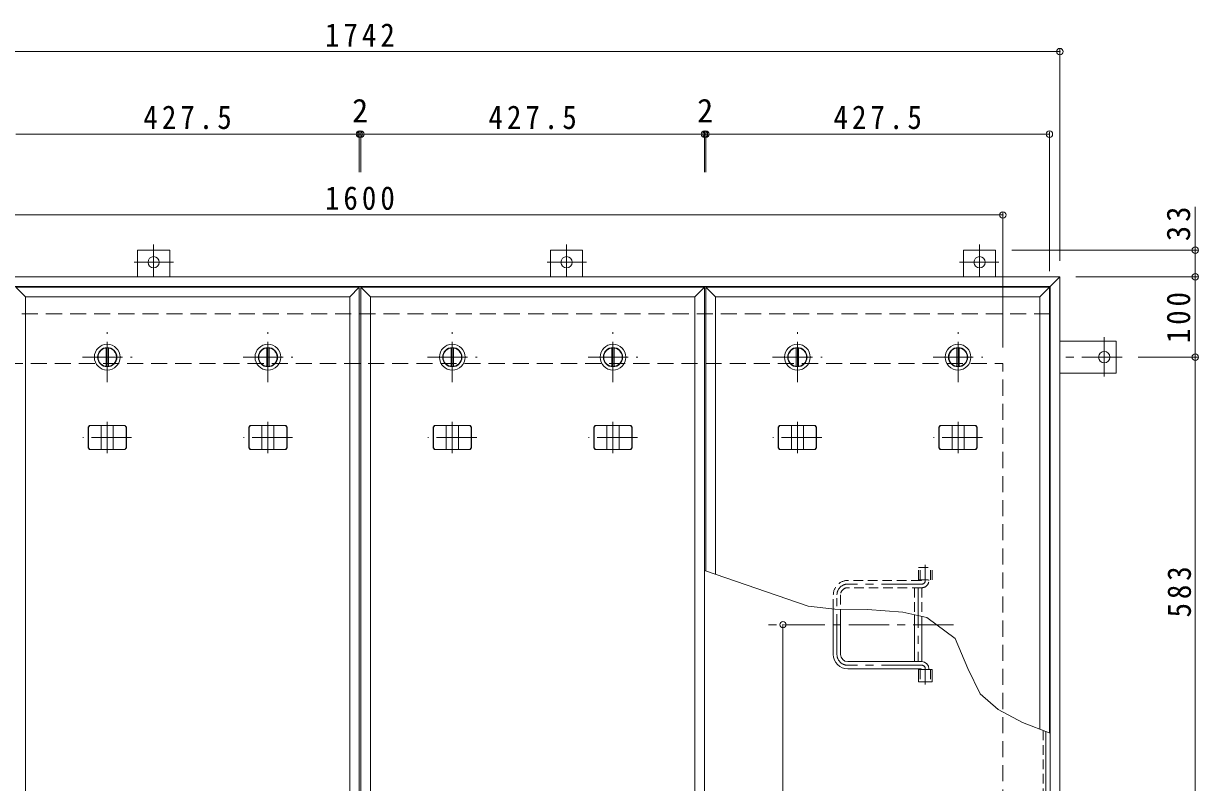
# Model space of a CAD drawing. Units: millimetres at full size, sheet at 1:10. Extents: x -2621 to 2734, y -1962 to 1834.
# Drawn here: x -1797 to -335, y 855 to 1799 of the extents above; entities that cross this region are included whole.
import ezdxf
from ezdxf.enums import TextEntityAlignment as Align

# ---------------------------------------------------------------- set-up
doc = ezdxf.new("R2010")
doc.units = ezdxf.units.MM
doc.header["$LTSCALE"] = 10
doc.header["$PDMODE"] = 32
doc.header["$PDSIZE"] = 8
for name, pattern in [('CHAIN1', [8, 5, -1, 1, -1]), ('DASHED1', [1.8, 1.2, -0.6]), ('DASHED2', [3, 2, -1])]:
    doc.linetypes.add(name, pattern=pattern)
for name, color, linetype, lineweight in [('0-1_躯体', 2, 'DASHED2', 9), ('0-2_仕上', 3, 'Continuous', 9), ('0-3_建具', 4, 'Continuous', 9), ('0-5_寸法', 7, 'Continuous', 9), ('0-6_ハッチ', 6, 'Continuous', 5), ('0-A_061', 3, 'Continuous', 9), ('0-C_084', 2, 'Continuous', 9), ('0-E_090', 3, 'Continuous', 9), ('0-F_092', 7, 'Continuous', 9)]:
    doc.layers.add(name, color=color, linetype=linetype, lineweight=lineweight)
doc.styles.add('ＭＳ ゴシック', font='')
doc.styles.get('ＭＳ ゴシック').set_extended_font_data('MS Gothic')

msp = doc.modelspace()

# ---------------------------------------------------------------- linework, layer by layer
at = {"layer": '0-1_躯体'}
for p, q in [((-519.04, 1438.04), (-2237.04, 1438.04)), ((-2178.04, 1376.04), (-578.04, 1376.04)), ((-578.04, 226.04), (-578.04, 1376.04))]:
    msp.add_line(p, q, dxfattribs=at)
at = {"layer": '0-2_仕上'}
for p, q in [((-1379.04, 1471.04), (-1379.04, 131.04)), ((-1377.04, 1471.04), (-1377.04, 131.04)), ((-949.54, 1471.04), (-949.54, 131.04)), ((-947.54, 1471.04), (-947.54, 1117.61)), ((-520.04, 1471.04), (-520.04, 916.23)), ((-1391.04, 1459.04), (-1391.04, 143.04)), ((-961.54, 1459.04), (-961.54, 143.04)), ((-935.54, 1459.04), (-935.54, 1113.51)), ((-532.04, 1459.04), (-532.04, 920.87))]:
    msp.add_line(p, q, dxfattribs=at)
for points in [[(-1794.54, 1459.04), (-1806.54, 1471.04), (-1379.04, 1471.04)], [(-1794.54, 1459.04), (-1391.04, 1459.04), (-1379.04, 1471.04)], [(-1365.04, 1459.04), (-1377.04, 1471.04), (-949.54, 1471.04)], [(-1365.04, 1459.04), (-961.54, 1459.04), (-949.54, 1471.04)], [(-935.54, 1459.04), (-947.54, 1471.04), (-520.04, 1471.04)], [(-935.54, 1459.04), (-532.04, 1459.04), (-520.04, 1471.04)], [(-1794.54, 1459.04), (-1794.54, 143.04), (-1806.54, 131.04)], [(-1365.04, 1459.04), (-1365.04, 143.04), (-1377.04, 131.04)]]:
    msp.add_lwpolyline(points, dxfattribs=at)
at = {"layer": '0-3_建具', "color": 2}
for p, q in [((-507.04, 1484.04), (-2249.04, 1484.04)), ((-507.04, 1484.04), (-519.04, 1472.04)), ((-507.04, 118.04), (-507.04, 1484.04)), ((-519.04, 1472.04), (-2237.04, 1472.04)), ((-519.04, 130.04), (-519.04, 1472.04))]:
    msp.add_line(p, q, dxfattribs=at)
at = {"layer": '0-3_建具', "linetype": 'CHAIN1'}
for p, q in [((-1692.79, 1264.58), (-1692.79, 1303.49)), ((-1492.79, 1264.58), (-1492.79, 1303.49)), ((-1263.29, 1264.58), (-1263.29, 1303.49)), ((-1063.29, 1264.58), (-1063.29, 1303.49)), ((-833.79, 1264.58), (-833.79, 1303.49)), ((-633.79, 1264.58), (-633.79, 1303.49)), ((-1662.4, 1284.04), (-1723.17, 1284.04)), ((-1462.4, 1284.04), (-1523.17, 1284.04)), ((-1232.9, 1284.04), (-1293.67, 1284.04)), ((-1032.9, 1284.04), (-1093.67, 1284.04)), ((-803.4, 1284.04), (-864.17, 1284.04)), ((-603.4, 1284.04), (-664.17, 1284.04))]:
    msp.add_line(p, q, dxfattribs=at)
at = {"layer": '0-3_建具'}
for p, q in [((-1716.62, 1297.04), (-1714.89, 1299.04)), ((-1716.62, 1271.04), (-1716.62, 1297.04)), ((-1716.22, 1297.04), (-1716.62, 1297.04)), ((-1716.22, 1297.04), (-1714.49, 1299.04)), ((-1716.22, 1271.04), (-1716.22, 1297.04)), ((-1670.69, 1299.04), (-1714.89, 1299.04)), ((-1700.29, 1269.04), (-1700.29, 1299.04)), ((-1685.29, 1269.04), (-1685.29, 1299.04)), ((-1669.35, 1297.04), (-1671.09, 1299.04)), ((-1668.95, 1297.04), (-1670.69, 1299.04)), ((-1669.35, 1271.04), (-1669.35, 1297.04)), ((-1669.35, 1297.04), (-1668.95, 1297.04)), ((-1668.95, 1271.04), (-1668.95, 1297.04)), ((-1516.62, 1297.04), (-1514.89, 1299.04)), ((-1516.62, 1271.04), (-1516.62, 1297.04)), ((-1516.22, 1297.04), (-1516.62, 1297.04)), ((-1516.22, 1297.04), (-1514.49, 1299.04)), ((-1516.22, 1271.04), (-1516.22, 1297.04)), ((-1470.69, 1299.04), (-1514.89, 1299.04)), ((-1500.29, 1269.04), (-1500.29, 1299.04)), ((-1485.29, 1269.04), (-1485.29, 1299.04)), ((-1469.35, 1297.04), (-1471.09, 1299.04)), ((-1468.95, 1297.04), (-1470.69, 1299.04)), ((-1469.35, 1271.04), (-1469.35, 1297.04)), ((-1469.35, 1297.04), (-1468.95, 1297.04)), ((-1468.95, 1271.04), (-1468.95, 1297.04)), ((-1287.12, 1297.04), (-1285.39, 1299.04)), ((-1287.12, 1271.04), (-1287.12, 1297.04)), ((-1286.72, 1297.04), (-1287.12, 1297.04)), ((-1286.72, 1297.04), (-1284.99, 1299.04)), ((-1286.72, 1271.04), (-1286.72, 1297.04)), ((-1241.19, 1299.04), (-1285.39, 1299.04)), ((-1270.79, 1269.04), (-1270.79, 1299.04)), ((-1255.79, 1269.04), (-1255.79, 1299.04)), ((-1239.85, 1297.04), (-1241.59, 1299.04)), ((-1239.45, 1297.04), (-1241.19, 1299.04)), ((-1239.85, 1271.04), (-1239.85, 1297.04)), ((-1239.85, 1297.04), (-1239.45, 1297.04)), ((-1239.45, 1271.04), (-1239.45, 1297.04)), ((-1087.12, 1297.04), (-1085.39, 1299.04)), ((-1087.12, 1271.04), (-1087.12, 1297.04)), ((-1086.72, 1297.04), (-1087.12, 1297.04)), ((-1086.72, 1297.04), (-1084.99, 1299.04)), ((-1086.72, 1271.04), (-1086.72, 1297.04)), ((-1041.19, 1299.04), (-1085.39, 1299.04)), ((-1070.79, 1269.04), (-1070.79, 1299.04)), ((-1055.79, 1269.04), (-1055.79, 1299.04)), ((-1039.85, 1297.04), (-1041.59, 1299.04)), ((-1039.45, 1297.04), (-1041.19, 1299.04)), ((-1039.85, 1271.04), (-1039.85, 1297.04)), ((-1039.85, 1297.04), (-1039.45, 1297.04)), ((-1039.45, 1271.04), (-1039.45, 1297.04)), ((-857.62, 1297.04), (-855.89, 1299.04)), ((-857.62, 1271.04), (-857.62, 1297.04)), ((-857.22, 1297.04), (-857.62, 1297.04)), ((-857.22, 1297.04), (-855.49, 1299.04)), ((-857.22, 1271.04), (-857.22, 1297.04)), ((-811.69, 1299.04), (-855.89, 1299.04)), ((-841.29, 1269.04), (-841.29, 1299.04)), ((-826.29, 1269.04), (-826.29, 1299.04)), ((-810.35, 1297.04), (-812.09, 1299.04)), ((-809.95, 1297.04), (-811.69, 1299.04)), ((-810.35, 1271.04), (-810.35, 1297.04)), ((-810.35, 1297.04), (-809.95, 1297.04)), ((-809.95, 1271.04), (-809.95, 1297.04)), ((-657.62, 1297.04), (-655.89, 1299.04)), ((-657.62, 1271.04), (-657.62, 1297.04)), ((-657.22, 1297.04), (-657.62, 1297.04)), ((-657.22, 1297.04), (-655.49, 1299.04)), ((-657.22, 1271.04), (-657.22, 1297.04)), ((-611.69, 1299.04), (-655.89, 1299.04)), ((-641.29, 1269.04), (-641.29, 1299.04)), ((-626.29, 1269.04), (-626.29, 1299.04)), ((-610.35, 1297.04), (-612.09, 1299.04)), ((-609.95, 1297.04), (-611.69, 1299.04)), ((-610.35, 1271.04), (-610.35, 1297.04)), ((-610.35, 1297.04), (-609.95, 1297.04)), ((-609.95, 1271.04), (-609.95, 1297.04)), ((-1716.62, 1271.04), (-1714.89, 1269.04)), ((-1716.22, 1271.04), (-1716.62, 1271.04)), ((-1716.22, 1271.04), (-1714.49, 1269.04)), ((-1714.89, 1269.04), (-1670.69, 1269.04)), ((-1669.35, 1271.04), (-1671.09, 1269.04)), ((-1668.95, 1271.04), (-1670.69, 1269.04)), ((-1669.35, 1271.04), (-1668.95, 1271.04)), ((-1516.62, 1271.04), (-1514.89, 1269.04)), ((-1516.22, 1271.04), (-1516.62, 1271.04)), ((-1516.22, 1271.04), (-1514.49, 1269.04)), ((-1514.89, 1269.04), (-1470.69, 1269.04)), ((-1469.35, 1271.04), (-1471.09, 1269.04)), ((-1468.95, 1271.04), (-1470.69, 1269.04)), ((-1469.35, 1271.04), (-1468.95, 1271.04)), ((-1287.12, 1271.04), (-1285.39, 1269.04)), ((-1286.72, 1271.04), (-1287.12, 1271.04)), ((-1286.72, 1271.04), (-1284.99, 1269.04)), ((-1285.39, 1269.04), (-1241.19, 1269.04)), ((-1239.85, 1271.04), (-1241.59, 1269.04)), ((-1239.45, 1271.04), (-1241.19, 1269.04)), ((-1239.85, 1271.04), (-1239.45, 1271.04)), ((-1087.12, 1271.04), (-1085.39, 1269.04)), ((-1086.72, 1271.04), (-1087.12, 1271.04)), ((-1086.72, 1271.04), (-1084.99, 1269.04)), ((-1085.39, 1269.04), (-1041.19, 1269.04)), ((-1039.85, 1271.04), (-1041.59, 1269.04)), ((-1039.45, 1271.04), (-1041.19, 1269.04)), ((-1039.85, 1271.04), (-1039.45, 1271.04)), ((-857.62, 1271.04), (-855.89, 1269.04)), ((-857.22, 1271.04), (-857.62, 1271.04)), ((-857.22, 1271.04), (-855.49, 1269.04)), ((-855.89, 1269.04), (-811.69, 1269.04)), ((-810.35, 1271.04), (-812.09, 1269.04)), ((-809.95, 1271.04), (-811.69, 1269.04)), ((-810.35, 1271.04), (-809.95, 1271.04)), ((-657.62, 1271.04), (-655.89, 1269.04)), ((-657.22, 1271.04), (-657.62, 1271.04)), ((-657.22, 1271.04), (-655.49, 1269.04)), ((-655.89, 1269.04), (-611.69, 1269.04)), ((-610.35, 1271.04), (-612.09, 1269.04)), ((-609.95, 1271.04), (-611.69, 1269.04)), ((-610.35, 1271.04), (-609.95, 1271.04))]:
    msp.add_line(p, q, dxfattribs=at)
at = {"layer": '0-5_寸法'}
for p, q in [((-338.52, 1517.24), (-338.52, 1571)), ((-820.28, 1074.16), (-949.54, 1118.3)), ((-672.52, 1060), (-702.48, 1066.66))]:
    msp.add_line(p, q, dxfattribs=at)
for points in [[(-702.48, 1066.66), (-746.6, 1069.99), (-786.98, 1070.41), (-820.28, 1074.16)], [(-621.74, 996.32), (-637.55, 1033.78), (-672.52, 1060)], [(-583.82, 945.64), (-606.38, 964.88), (-621.74, 996.32)], [(-519.04, 915.84), (-553.58, 929.21), (-583.82, 945.64)]]:
    msp.add_lwpolyline(points, dxfattribs=at)
at = {"layer": '0-6_ハッチ', "color": 5, "linetype": 'DASHED1'}
for p, q in [((-683.19, 1122.04), (-665.89, 1122.04)), ((-683.19, 1107.04), (-683.19, 1122.04)), ((-680.89, 1107.04), (-680.89, 1122.04)), ((-668.19, 1107.04), (-668.19, 1122.04)), ((-665.89, 1107.04), (-665.89, 1122.04)), ((-683.19, 1107.04), (-665.89, 1107.04)), ((-680.89, 995.04), (-680.89, 980.04)), ((-668.19, 995.04), (-668.19, 980.04))]:
    msp.add_line(p, q, dxfattribs=at)
at = {"layer": '0-6_ハッチ', "linetype": 'CHAIN1'}
for p, q in [((-674.54, 1106.04), (-674.54, 1125.4)), ((-679.04, 1101.54), (-771.04, 1101.54)), ((-784.54, 1014.04), (-784.54, 1088.04)), ((-639.62, 1051.04), (-874.47, 1051.04)), ((-679.04, 1000.54), (-771.04, 1000.54)), ((-674.54, 996.04), (-674.54, 976.43))]:
    msp.add_line(p, q, dxfattribs=at)
at = {"layer": '0-6_ハッチ', "linetype": 'DASHED1'}
for p, q in [((-680.04, 1106.04), (-771.04, 1106.04)), ((-679.04, 1097.04), (-771.04, 1097.04)), ((-670.04, 1106.04), (-670.04, 1107.04)), ((-789.04, 1070.64), (-789.04, 1088.04)), ((-780.04, 1088.04), (-780.04, 1070.34))]:
    msp.add_line(p, q, dxfattribs=at)
at = {"layer": '0-6_ハッチ'}
for p, q in [((-789.04, 1014.04), (-789.04, 1070.64)), ((-780.04, 1070.34), (-780.04, 1014.04)), ((-679.04, 1005.04), (-771.04, 1005.04)), ((-680.04, 996.04), (-771.04, 996.04)), ((-670.04, 996.04), (-670.04, 995.04))]:
    msp.add_line(p, q, dxfattribs=at)
at = {"layer": '0-6_ハッチ', "color": 5}
for p, q in [((-683.19, 995.04), (-665.89, 995.04)), ((-683.19, 995.04), (-683.19, 980.04)), ((-665.89, 995.04), (-665.89, 980.04)), ((-683.19, 980.04), (-665.89, 980.04))]:
    msp.add_line(p, q, dxfattribs=at)
at = {"layer": '0-6_ハッチ', "linetype": 'DASHED1'}
for centre, radius, start, end in [((-771.04, 1088.04), 18, 90, 180), ((-771.04, 1088.04), 9, 90, 180), ((-680.04, 1107.04), 1, 270, 0), ((-679.04, 1106.04), 9, 270, 0)]:
    msp.add_arc(centre, radius, start, end, dxfattribs=at)
at = {"layer": '0-6_ハッチ', "linetype": 'CHAIN1'}
for centre, radius, start, end in [((-771.04, 1088.04), 13.5, 90, 180), ((-679.04, 1106.04), 4.5, 270, 0), ((-771.04, 1014.04), 13.5, 180, 270), ((-679.04, 996.04), 4.5, 0, 90)]:
    msp.add_arc(centre, radius, start, end, dxfattribs=at)
at = {"layer": '0-6_ハッチ'}
for centre, radius, start, end in [((-771.04, 1014.04), 18, 180, 270), ((-771.04, 1014.04), 9, 180, 270), ((-680.04, 995.04), 1, 0, 90), ((-679.04, 996.04), 9, 0, 90)]:
    msp.add_arc(centre, radius, start, end, dxfattribs=at)
at = {"layer": '0-A_061', "linetype": 'DASHED1'}
msp.add_line((-527.74, 919.21), (-527.74, 175.74), dxfattribs=at)
at = {"layer": '0-A_061'}
msp.add_line((-524.54, 172.54), (-524.54, 917.97), dxfattribs=at)
at = {"layer": '0-C_084', "linetype": 'CHAIN1'}
for p, q in [((-1692.79, 1353.04), (-1692.79, 1415.04)), ((-1492.79, 1353.04), (-1492.79, 1415.04)), ((-1263.29, 1353.04), (-1263.29, 1415.04)), ((-1063.29, 1353.04), (-1063.29, 1415.04)), ((-833.79, 1353.04), (-833.79, 1415.04)), ((-633.79, 1353.04), (-633.79, 1415.04)), ((-1723.79, 1384.04), (-1661.79, 1384.04)), ((-1523.79, 1384.04), (-1461.79, 1384.04)), ((-1294.29, 1384.04), (-1232.29, 1384.04)), ((-1094.29, 1384.04), (-1032.29, 1384.04)), ((-864.79, 1384.04), (-802.79, 1384.04)), ((-664.79, 1384.04), (-602.79, 1384.04))]:
    msp.add_line(p, q, dxfattribs=at)
at = {"layer": '0-C_084'}
for p, q in [((-1694.29, 1395.44), (-1694.29, 1372.63)), ((-1691.29, 1395.44), (-1691.29, 1372.63)), ((-1494.29, 1395.44), (-1494.29, 1372.63)), ((-1491.29, 1395.44), (-1491.29, 1372.63)), ((-1264.79, 1395.44), (-1264.79, 1372.63)), ((-1261.79, 1395.44), (-1261.79, 1372.63)), ((-1064.79, 1395.44), (-1064.79, 1372.63)), ((-1061.79, 1395.44), (-1061.79, 1372.63)), ((-835.29, 1395.44), (-835.29, 1372.63)), ((-832.29, 1395.44), (-832.29, 1372.63)), ((-635.29, 1395.44), (-635.29, 1372.63)), ((-632.29, 1395.44), (-632.29, 1372.63))]:
    msp.add_line(p, q, dxfattribs=at)
at = {"layer": '0-C_084', "color": 4, "linetype": 'DASHED1'}
for p, q in [((-688.04, 1097.04), (-688.04, 1063.45)), ((-679.04, 1097.04), (-679.04, 1061.45))]:
    msp.add_line(p, q, dxfattribs=at)
at = {"layer": '0-C_084', "color": 4, "linetype": 'CHAIN1'}
msp.add_line((-683.54, 1097.04), (-683.54, 1005.04), dxfattribs=at)
at = {"layer": '0-C_084', "color": 4}
for p, q in [((-688.04, 1063.45), (-688.04, 1005.04)), ((-679.04, 1061.45), (-679.04, 1005.04))]:
    msp.add_line(p, q, dxfattribs=at)
at = {"layer": '0-C_084'}
for centre, radius in [((-1692.79, 1384.04), 16), ((-1692.79, 1384.04), 12), ((-1692.79, 1384.04), 11.5), ((-1492.79, 1384.04), 16), ((-1492.79, 1384.04), 12), ((-1492.79, 1384.04), 11.5), ((-1263.29, 1384.04), 16), ((-1263.29, 1384.04), 12), ((-1263.29, 1384.04), 11.5), ((-1063.29, 1384.04), 16), ((-1063.29, 1384.04), 12), ((-1063.29, 1384.04), 11.5), ((-833.79, 1384.04), 16), ((-833.79, 1384.04), 12), ((-833.79, 1384.04), 11.5), ((-633.79, 1384.04), 16), ((-633.79, 1384.04), 12), ((-633.79, 1384.04), 11.5)]:
    msp.add_circle(centre, radius, dxfattribs=at)
at = {"layer": '0-E_090', "linetype": 'CHAIN1'}
for p, q in [((-1635.04, 1524.39), (-1635.04, 1484.24)), ((-1121.04, 1524.39), (-1121.04, 1484.24)), ((-607.04, 1524.39), (-607.04, 1484.24)), ((-1610.2, 1502.24), (-1659.09, 1502.24)), ((-1096.2, 1502.24), (-1145.09, 1502.24)), ((-631.88, 1502.24), (-582.99, 1502.24)), ((-451.84, 1408.88), (-451.84, 1359.99)), ((-429.68, 1384.04), (-507.04, 1384.04))]:
    msp.add_line(p, q, dxfattribs=at)
at = {"layer": '0-E_090'}
for p, q in [((-1615.04, 1517.24), (-1655.04, 1517.24)), ((-1655.04, 1484.04), (-1655.04, 1517.24)), ((-1615.04, 1484.04), (-1615.04, 1517.24)), ((-1101.04, 1517.24), (-1141.04, 1517.24)), ((-1141.04, 1484.04), (-1141.04, 1517.24)), ((-1101.04, 1484.04), (-1101.04, 1517.24)), ((-627.04, 1484.04), (-627.04, 1517.24)), ((-627.04, 1517.24), (-587.04, 1517.24)), ((-587.04, 1484.04), (-587.04, 1517.24)), ((-507.04, 1404.04), (-436.84, 1404.04)), ((-436.84, 1404.04), (-436.84, 1364.04)), ((-507.04, 1364.04), (-436.84, 1364.04))]:
    msp.add_line(p, q, dxfattribs=at)
for centre in [(-1635.04, 1502.24), (-1121.04, 1502.24), (-607.04, 1502.24), (-451.84, 1384.04)]:
    msp.add_circle(centre, 7, dxfattribs=at)
at = {"layer": '0-F_092'}
for p, q in [((-2249.04, 1764.39), (-507.04, 1764.39)), ((-507.04, 1767.39), (-507.04, 1504.04)), ((-1806.54, 1661.6), (-1379.04, 1661.6)), ((-1379.04, 1664.6), (-1379.04, 1614.39)), ((-1379.04, 1661.6), (-1377.04, 1661.6)), ((-1377.04, 1664.6), (-1377.04, 1614.39)), ((-1377.04, 1661.6), (-949.54, 1661.6)), ((-949.54, 1664.6), (-949.54, 1614.39)), ((-949.54, 1661.6), (-947.54, 1661.6)), ((-947.54, 1664.6), (-947.54, 1614.39)), ((-947.54, 1661.6), (-520.04, 1661.6)), ((-520.04, 1664.6), (-520.04, 1491.04)), ((-2178.04, 1561.05), (-578.04, 1561.05)), ((-578.04, 1564.05), (-578.04, 1396.04)), ((-335.52, 1517.24), (-567.04, 1517.24)), ((-338.52, 1484.04), (-338.52, 1517.24)), ((-335.52, 1484.04), (-487.04, 1484.04)), ((-338.52, 1484.04), (-338.52, 1384.04)), ((-335.52, 1384.04), (-409.68, 1384.04)), ((-338.52, 801.04), (-338.52, 1384.04)), ((-851.73, 1051.04), (-851.73, 551.04))]:
    msp.add_line(p, q, dxfattribs=at)
for p in [(-507.04, 1764.39), (-1379.04, 1661.6), (-1377.04, 1661.6), (-949.54, 1661.6), (-947.54, 1661.6), (-520.04, 1661.6), (-578.04, 1561.05), (-338.52, 1517.24), (-338.52, 1484.04), (-338.52, 1384.04), (-851.73, 1051.04)]:
    msp.add_point(p, dxfattribs=at)

# ---------------------------------------------------------------- texts
at = {"layer": '0-F_092', "color": 2, "style": 'ＭＳ ゴシック'}
for p in [(-1388.04, 1667.6), (-958.54, 1667.6)]:
    msp.add_text('2', height=29.33, dxfattribs=at).set_placement(p, align=Align.BOTTOM_LEFT)
at = {"layer": '0-F_092', "color": 2, "char_height": 29.33, "attachment_point": 7, "style": 'ＭＳ ゴシック'}
for s, insert in [('\\T1.28;\\W0.9;1742', (-1421.79, 1770.39)), ('\\T1.28;\\W0.9;427.5', (-1647.79, 1667.6)), ('\\T1.28;\\W0.9;427.5', (-1218.29, 1667.6)), ('\\T1.28;\\W0.9;427.5', (-788.79, 1667.6)), ('\\T1.28;\\W0.9;1600', (-1421.79, 1567.05))]:
    msp.add_mtext(s, dxfattribs=dict(at, insert=insert))
at = {"layer": '0-F_092', "color": 2, "char_height": 29.33, "attachment_point": 7, "rotation": 90, "style": 'ＭＳ ゴシック'}
for s, insert in [('\\T1.27;\\W0.95;33', (-344.52, 1528.5)), ('\\T1.27;\\W0.9;100', (-344.52, 1401.54)), ('\\T1.27;\\W0.9;583', (-343.52, 1060.04))]:
    msp.add_mtext(s, dxfattribs=dict(at, insert=insert))

doc.saveas('drawing.dxf')
